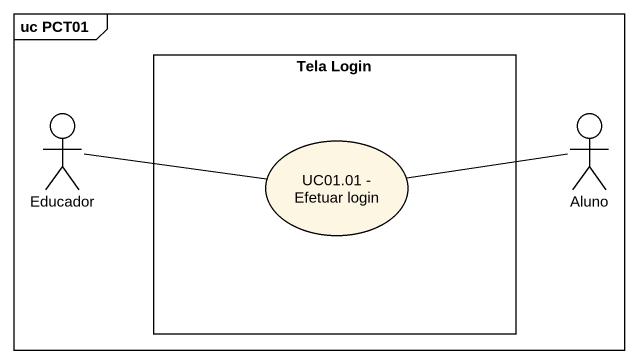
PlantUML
@startuml
mainframe uc PCT01
rectangle "Tela Login" as Tela_Login {
  usecase "UC01.01 - Efetuar login" as UC01_01_Efetuar_login
}
actor Educador
actor Aluno
Educador -right- UC01_01_Efetuar_login
Aluno -left- UC01_01_Efetuar_login
@enduml
